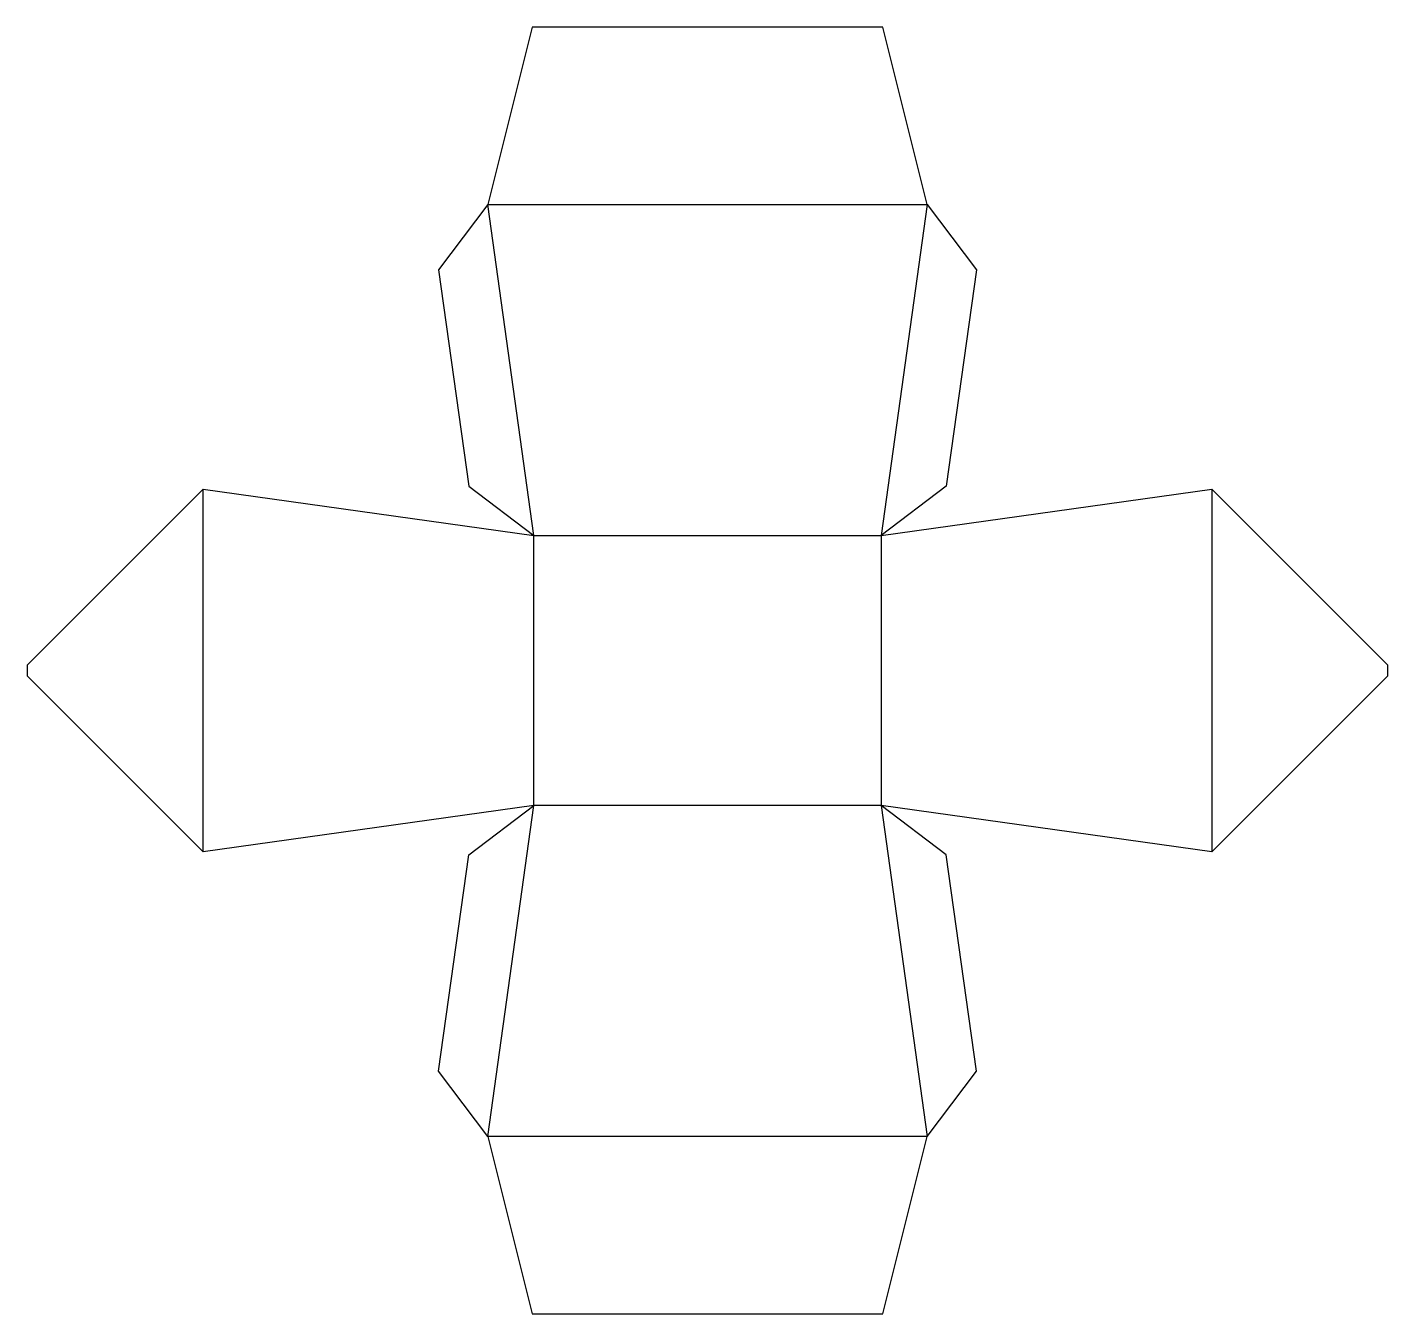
# Model space of a CAD drawing. Header units: millimetres. Extents: x 0 to 353, y 0 to 334.
import ezdxf

# ---------------------------------------------------------------- set-up
doc = ezdxf.new("R2010")
doc.units = ezdxf.units.MM
doc.layers.add('CREASE', color=5, linetype='CONTINUOUS')
doc.layers.add('CUT', color=1, linetype='CONTINUOUS')

msp = doc.modelspace()

# ---------------------------------------------------------------- linework, layer by layer
at = {"layer": 'CREASE'}
for p, q in [((131.443, 201.843), (119.443, 287.686)), ((119.443, 287.686), (233.443, 287.686)), ((233.443, 287.686), (221.443, 201.843)), ((45.6, 119.843), (45.6, 213.843)), ((307.286, 213.843), (307.286, 119.843)), ((131.443, 201.843), (221.443, 201.843)), ((131.443, 131.843), (131.443, 201.843)), ((221.443, 201.843), (221.443, 131.843)), ((119.443, 46), (131.443, 131.843)), ((221.443, 131.843), (131.443, 131.843)), ((221.443, 131.843), (233.443, 46)), ((233.443, 46), (119.443, 46))]:
    msp.add_line(p, q, dxfattribs=at)
at = {"layer": 'CUT'}
for p, q in [((130.943, 333.686), (119.443, 287.686)), ((221.943, 333.686), (130.943, 333.686)), ((233.443, 287.686), (221.943, 333.686)), ((119.443, 287.686), (106.664, 270.754)), ((233.443, 287.686), (246.222, 270.754)), ((106.664, 270.754), (114.511, 214.622)), ((246.222, 270.754), (238.375, 214.622)), ((45.6, 213.843), (0, 168.243)), ((45.6, 213.843), (131.443, 201.843)), ((114.511, 214.622), (131.443, 201.843)), ((238.375, 214.622), (221.443, 201.843)), ((221.443, 201.843), (307.286, 213.843)), ((352.886, 168.243), (307.286, 213.843)), ((0, 168.243), (0, 165.443)), ((352.886, 165.443), (352.886, 168.243)), ((0, 165.443), (45.6, 119.843)), ((307.286, 119.843), (352.886, 165.443)), ((131.443, 131.843), (45.6, 119.843)), ((114.511, 119.064), (131.443, 131.843)), ((307.286, 119.843), (221.443, 131.843)), ((238.375, 119.064), (221.443, 131.843)), ((106.664, 62.932), (114.511, 119.064)), ((246.222, 62.932), (238.375, 119.064)), ((119.443, 46), (106.664, 62.932)), ((233.443, 46), (246.222, 62.932)), ((119.443, 46), (130.943, 0)), ((221.943, 0), (233.443, 46)), ((130.943, 0), (221.943, 0))]:
    msp.add_line(p, q, dxfattribs=at)

doc.saveas('drawing.dxf')
